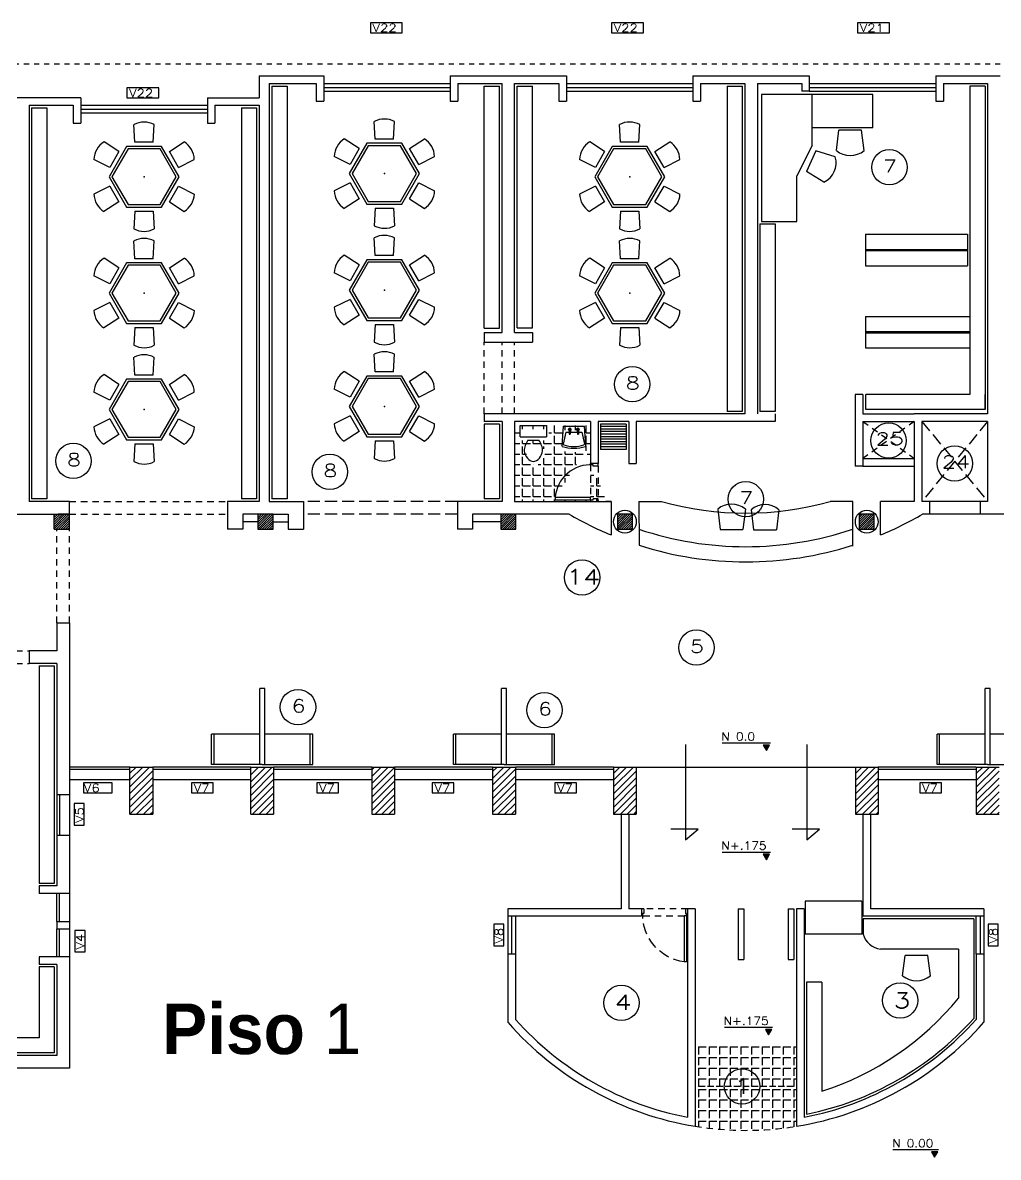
# Model space of a CAD drawing. Extents: x 672 to 748.9, y 170.5 to 217.8.
# Drawn here: x 691.95 to 711.24, y 170.46 to 192.89 of the extents above; entities that cross this region are included whole.
import ezdxf

# ---------------------------------------------------------------- set-up
doc = ezdxf.new("R2010")
doc.units = 0
doc.header["$LTSCALE"] = 0.02
doc.header["$MEASUREMENT"] = 0
doc.linetypes.add('ACAD_ISO02W100', pattern=[15, 12, -3])
doc.linetypes.add('HIDDEN', pattern=[9.525, 6.35, -3.175])
doc.layers.get('DEFPOINTS').update_dxf_attribs({"linetype": 'CONTINUOUS'})
for name, color, linetype in [('ACHURADO', 1, 'CONTINUOUS'), ('BAÑOS', 7, 'CONTINUOUS'), ('COLUMNAS', 5, 'CONTINUOUS'), ('LETRA', 21, 'CONTINUOUS'), ('LETRAVENTANA', 40, 'CONTINUOUS'), ('MUEBLES', 7, 'CONTINUOUS'), ('MUROBAJO', 4, 'CONTINUOUS'), ('MUROS', 5, 'CONTINUOUS'), ('PISO', 1, 'CONTINUOUS'), ('PROYECCIONES', 253, 'HIDDEN'), ('PUERTAS', 40, 'CONTINUOUS'), ('VENTANAS', 40, 'CONTINUOUS')]:
    doc.layers.add(name, color=color, linetype=linetype)
doc.styles.add('ROMANS', font='romans.shx', dxfattribs={"width": 0.8})
doc.styles.add('ROTULO', font='')
doc.styles.get("Standard").update_dxf_attribs({"font": 'romans.shx', "width": 1.3})
doc.styles.get('ROTULO').set_extended_font_data('Arial Rounded MT Bold', bold=True)
pattern_1 = [(45, (49.72835, -145.42594), (-0.067351921, 0.067351921), [])]

# ---------------------------------------------------------------- blocks, each defined once
blk = doc.blocks.new('MESAEXAGONA6')
at = {"layer": 'MUEBLES', "linetype": 'Continuous'}
for p, q in [((-0.18, 0.68), (-0.2, 1.031)), ((0.18, 0.68), (0.2, 1.03)), ((-0.499, 0.496), (-0.792, 0.688)), ((0.18, 0.68), (-0.18, 0.68)), ((0.499, 0.496), (0.793, 0.689)), ((-0.346, 0.6), (-0.693, 0)), ((-0.499, 0.496), (-0.679, 0.184)), ((-0.318, 0.55), (-0.635, 0)), ((0.346, 0.6), (-0.346, 0.6)), ((0.318, 0.55), (-0.318, 0.55)), ((0.635, 0), (0.318, 0.55)), ((0.693, 0), (0.346, 0.6)), ((0.679, 0.184), (0.499, 0.496)), ((-0.679, 0.184), (-0.993, 0.342)), ((0.679, 0.184), (0.992, 0.342)), ((-0.693, 0), (-0.346, -0.6)), ((-0.635, 0), (-0.318, -0.55)), ((0.318, -0.55), (0.635, 0)), ((0.346, -0.6), (0.693, 0)), ((-0.679, -0.184), (-0.992, -0.342)), ((-0.679, -0.184), (-0.499, -0.496)), ((-0.635, 0), (-0.635, 0)), ((-0.635, 0), (-0.635, 0)), ((0.499, -0.496), (0.679, -0.184)), ((0.679, -0.184), (0.993, -0.342)), ((-0.499, -0.496), (-0.793, -0.689)), ((-0.346, -0.6), (0.346, -0.6)), ((-0.318, -0.55), (0.318, -0.55)), ((0.499, -0.496), (0.792, -0.688)), ((-0.18, -0.68), (-0.2, -1.03)), ((-0.18, -0.68), (0.18, -0.68)), ((0.18, -0.68), (0.2, -1.031))]:
    blk.add_line(p, q, dxfattribs=at)
for centre, start, end in [((-0.001, 0.649), 62.1214, 117.4408), ((-0.563, 0.323), 122.1214, 177.4408), ((0.561, 0.326), 2.1214, 57.4408), ((-0.561, -0.326), 182.1214, 237.4408), ((0.563, -0.323), 302.1214, 357.4408), ((0.001, -0.649), 242.1214, 297.4408)]:
    blk.add_arc(centre, 0.431, start, end, dxfattribs=at)
blk.add_point((0, 0), dxfattribs=at)
blk.add_point((0, 0), dxfattribs=at)
blk = doc.blocks.new('COLUMNAS')
at = {"layer": 'PISO', "linetype": 'Continuous'}
h = blk.add_hatch(dxfattribs=at)
h.set_pattern_fill('ANSI31', color=256, scale=0.01, style=0)
h.set_pattern_definition([(45, (-716.248884, -77.537), (-0.0224506403, 0.0224506403), [])])
h.paths.add_polyline_path([(-0.15, -0.3), (0.15, -0.3), (0.15, 0), (-0.15, 0)])
at = {"layer": 'COLUMNAS', "linetype": 'Continuous'}
for p, q in [((-0.15, 0), (-0.15, -0.3)), ((0.15, 0), (-0.15, 0)), ((0.15, -0.3), (0.15, 0)), ((-0.15, -0.3), (0.15, -0.3))]:
    blk.add_line(p, q, dxfattribs=at)
blk = doc.blocks.new('SILLA')
at = {"layer": 'MUEBLES', "linetype": 'Continuous'}
for p, q in [((-0.275, 0.4), (-0.225, 0)), ((0.275, 0.4), (0.225, 0)), ((-0.225, 0), (0.225, 0))]:
    blk.add_line(p, q, dxfattribs=at)
blk.add_arc((0, 0.071875), 0.428125, 50.033787, 129.966213, dxfattribs=at)
blk = doc.blocks.new('SERVIDORESCONSULTA')
at = {"layer": 'MUEBLES', "linetype": 'Continuous'}
for p, q in [((-0.05, 0.6), (-0.05, 1.5)), ((-0.05, 0), (-0.05, 1.5)), ((0.05, 1.5), (-0.05, 1.5)), ((0.05, 0), (0.05, 1.5)), ((-1, 0), (-1, 0.6)), ((-0.05, 0.6), (-1, 0.6)), ((-0.95, 0), (-0.95, 0.6)), ((1, 0.6), (0.05, 0.6)), ((0.95, 0), (0.95, 0.6)), ((1, 0), (1, 0.6)), ((0, 0), (-1, 0)), ((0, 0), (1, 0))]:
    blk.add_line(p, q, dxfattribs=at)
blk = doc.blocks.new('PUERTA3')
at = {"layer": 'PUERTAS', "color": 4}
for p, q in [((-0.075, 0.15), (-0.075, 1.15)), ((-0.025, 1.15), (-0.075, 1.15)), ((-0.025, 0.15), (-0.025, 1.15)), ((-0.025, 0.15), (-0.075, 0.15))]:
    blk.add_line(p, q, dxfattribs=at)
at = {"layer": 'PUERTAS', "color": 7}
for p, q in [((-1, 0), (-1, 0.15)), ((-0.975, 0.15), (-1, 0.15)), ((-0.975, 0.1), (-0.975, 0.15)), ((-0.95, 0.1), (-0.975, 0.1)), ((-0.95, 0), (-0.95, 0.1)), ((-0.05, 0), (-0.05, 0.1)), ((-0.025, 0.1), (-0.05, 0.1))]:
    blk.add_line(p, q, dxfattribs=at)
at = {"layer": 'PUERTAS', "color": 7, "linetype": 'ACAD_ISO02W100'}
for p, q in [((0, 0), (-0.05, 0)), ((0, 0), (0, 0.15)), ((-0.95, 0), (-1, 0))]:
    blk.add_line(p, q, dxfattribs=at)
at = {"layer": 'PUERTAS', "color": 7, "linetype": 'Continuous'}
for p, q in [((0, 0.15), (-0.025, 0.15)), ((-0.025, 0.15), (-0.025, 0.1))]:
    blk.add_line(p, q, dxfattribs=at)
at = {"layer": 'PUERTAS', "color": 1, "linetype": 'ACAD_ISO02W100'}
blk.add_arc((0.075, 0.111), 1.05, 98.2102, 180.5872, dxfattribs=at)
blk = doc.blocks.new('SANITARIO')
at = {"layer": 'BAÑOS'}
for p, q in [((-0.257, -0.22), (-0.257, 0)), ((-0.257, 0), (0.263, 0)), ((0.263, 0), (0.263, -0.22)), ((-0.257, -0.22), (0.263, -0.22)), ((-0.107, -0.29), (0.113, -0.29))]:
    blk.add_line(p, q, dxfattribs=at)
blk.add_spline([(-0.107, -0.29), (-0.177, -0.5), (0.003, -0.71), (0.183, -0.5), (0.113, -0.29)], degree=3, dxfattribs=at)

msp = doc.modelspace()

# ---------------------------------------------------------------- hatches: boundary and pattern name
at = {"layer": 'ACHURADO', "linetype": 'Continuous'}
h = msp.add_hatch(dxfattribs=at)
h.set_pattern_fill('ANGLE', color=256, scale=0.03, style=0)
h.set_pattern_definition([(0, (-57.36378, 114.79044), (0, 0.20955), [0.1524, -0.05715]), (90, (-57.36378, 114.79044), (-0.20955, 1e-17), [0.1524, -0.05715])])
edge = h.paths.add_edge_path(flags=16)
edge.add_spline(control_points=[(701.984, 184.5602), (701.9448, 184.4938), (701.8566, 184.3445), (702.094, 184.0267), (702.3314, 184.3445), (702.2432, 184.4938), (702.204, 184.5602)], knot_values=[0, 0, 0, 0, 0.2213594, 0.4979458, 0.7745321, 0.9958915, 0.9958915, 0.9958915, 0.9958915], degree=3, periodic=0)
edge.add_line((702.204, 184.5602), (701.984, 184.5602))
h.paths.add_polyline_path([(701.834, 184.6302), (702.354, 184.6302), (702.354, 184.8502), (701.834, 184.8502)], flags=16)
h.paths.add_polyline_path([(701.834, 184.6302), (702.354, 184.6302), (702.354, 184.8502), (701.834, 184.8502)], flags=0)
h.paths.add_polyline_path([(701.834, 184.6302), (702.354, 184.6302), (702.354, 184.8502), (701.834, 184.8502)], flags=0)
h.paths.add_polyline_path([(701.834, 184.6302), (702.354, 184.6302), (702.354, 184.8502), (701.834, 184.8502)], flags=0)
h.paths.add_polyline_path([(701.834, 184.6302), (702.354, 184.6302), (702.354, 184.8502), (701.834, 184.8502)], flags=0)
h.paths.add_polyline_path([(701.834, 184.6302), (702.354, 184.6302), (702.354, 184.8502), (701.834, 184.8502)], flags=0)
h.paths.add_polyline_path([(701.834, 184.6302), (702.354, 184.6302), (702.354, 184.8502), (701.834, 184.8502)], flags=0)
h.paths.add_polyline_path([(701.834, 184.6302), (702.354, 184.6302), (702.354, 184.8502), (701.834, 184.8502)], flags=0)
h.paths.add_polyline_path([(701.834, 184.6302), (702.354, 184.6302), (702.354, 184.8502), (701.834, 184.8502)], flags=0)
h.paths.add_polyline_path([(701.834, 184.6302), (702.354, 184.6302), (702.354, 184.8502), (701.834, 184.8502)], flags=0)
h.paths.add_polyline_path([(701.834, 184.6302), (702.354, 184.6302), (702.354, 184.8502), (701.834, 184.8502)], flags=0)
edge = h.paths.add_edge_path()
edge.add_line((703.178, 184.9241), (701.678, 184.9241))
edge.add_line((703.178, 184.9241), (703.178, 184.1741))
edge.add_line((703.0868, 184.4416), (703.0576, 184.8313))
edge.add_line((702.6376, 184.8313), (703.0576, 184.8313))
edge.add_line((702.6376, 184.8313), (702.6084, 184.4416))
edge.add_arc((702.8476, 185.2367), 0.8404, 254.10264, 285.89736)
edge.add_line((701.678, 184.9241), (701.678, 183.4241))
edge.add_line((701.678, 183.4241), (703.518, 183.4241))
edge.add_line((703.178, 184.1491), (703.178, 183.4991))
edge.add_line((703.178, 183.4241), (703.178, 183.4991))
edge.add_line((703.178, 184.1491), (703.178, 184.1741))
edge.add_line((703.178, 183.4991), (702.4797, 183.4991))
edge.add_line((703.228, 183.4491), (702.4797, 183.4491))
edge.add_line((702.4797, 183.4991), (702.4797, 183.4491))
at = {"layer": 'ACHURADO'}
h = msp.add_hatch(dxfattribs=at)
h.set_pattern_fill('ANSI31', color=256, scale=0.01, style=0)
h.set_pattern_definition([(45, (-23.520933, 105.637083), (-0.0224506403, 0.0224506403), [])])
h.paths.add_polyline_path([(692.878, 183.1741), (692.578, 183.1741), (692.578, 182.8741), (692.878, 182.8741)])
h = msp.add_hatch(dxfattribs=at)
h.set_pattern_fill('ANSI31', color=256, scale=0.01, style=0)
h.set_pattern_definition([(45, (-14.695933, 105.637083), (-0.0224506403, 0.0224506403), [])])
h.paths.add_polyline_path([(701.403, 182.8741), (701.703, 182.8741), (701.703, 183.1741), (701.403, 183.1741)])
h = msp.add_hatch(dxfattribs=at)
h.set_pattern_fill('ANSI31', color=256, scale=0.01, style=0)
h.set_pattern_definition([(45, (-12.390933, 105.637083), (-0.0224506403, 0.0224506403), [])])
h.paths.add_polyline_path([(703.708, 182.8741), (704.008, 182.8741), (704.008, 183.1741), (703.708, 183.1741)])
h = msp.add_hatch(dxfattribs=at)
h.set_pattern_fill('ANSI31', color=256, scale=0.01, style=0)
h.set_pattern_definition([(45, (-7.610933, 105.637083), (-0.0224506403, 0.0224506403), [])])
h.paths.add_polyline_path([(708.488, 182.8741), (708.788, 182.8741), (708.788, 183.1741), (708.488, 183.1741)])
h = msp.add_hatch(dxfattribs=at)
h.set_pattern_fill('ANSI31', color=256, scale=0.03, angle=540, style=0)
h.set_pattern_definition(pattern_1)
h.paths.add_polyline_path([(694.298, 178.1741), (694.073, 178.1741), (694.073, 177.2441), (694.298, 177.2441)])
h.paths.add_polyline_path([(694.298, 177.2441), (694.523, 177.2441), (694.523, 178.1741), (694.298, 178.1741)])
h = msp.add_hatch(dxfattribs=at)
h.set_pattern_fill('ANSI31', color=256, scale=0.03, angle=540, style=0)
h.set_pattern_definition(pattern_1)
h.paths.add_polyline_path([(696.463, 177.2441), (696.688, 177.2441), (696.688, 178.1741), (696.463, 178.1741)])
h.paths.add_polyline_path([(696.913, 178.1741), (696.688, 178.1741), (696.688, 177.2441), (696.913, 177.2441)])
h.paths.add_polyline_path([(699.078, 178.1741), (698.853, 178.1741), (698.853, 177.2441), (699.078, 177.2441)])
h.paths.add_polyline_path([(699.078, 177.2441), (699.303, 177.2441), (699.303, 178.1741), (699.078, 178.1741)])
h.paths.add_polyline_path([(701.468, 178.1741), (701.243, 178.1741), (701.243, 177.2441), (701.468, 177.2441)])
h.paths.add_polyline_path([(701.468, 177.2441), (701.693, 177.2441), (701.693, 178.1741), (701.468, 178.1741)])
h.paths.add_polyline_path([(703.633, 177.2441), (703.858, 177.2441), (703.858, 178.1741), (703.633, 178.1741)])
h.paths.add_polyline_path([(703.858, 177.2441), (704.083, 177.2441), (704.083, 178.1741), (703.858, 178.1741)])
h = msp.add_hatch(dxfattribs=at)
h.set_pattern_fill('ANSI31', color=256, scale=0.03, angle=540, style=0)
h.set_pattern_definition([(45, (44.94835, -145.42594), (-0.067351921, 0.067351921), [])])
h.paths.add_polyline_path([(708.638, 178.1741), (708.413, 178.1741), (708.413, 177.2441), (708.638, 177.2441)])
h.paths.add_polyline_path([(708.863, 178.1741), (708.638, 178.1741), (708.638, 177.2441), (708.863, 177.2441)])
h = msp.add_hatch(dxfattribs=at)
h.set_pattern_fill('ANSI31', color=256, scale=0.03, angle=540, style=0)
h.set_pattern_definition([(45, (47.33835, -145.42594), (-0.067351921, 0.067351921), [])])
h.paths.add_polyline_path([(711.028, 178.1741), (710.803, 178.1741), (710.803, 177.2441), (711.028, 177.2441)])
h.paths.add_polyline_path([(711.253, 178.1741), (711.028, 178.1741), (711.028, 177.2441), (711.253, 177.2441)])
at = {"layer": 'ACHURADO', "ltscale": 0.02}
h = msp.add_hatch(dxfattribs=at)
h.set_pattern_fill('ANGLE', color=256, scale=0.03, angle=270, style=0)
h.set_pattern_definition([(270, (-116.12461, 7.30745), (0.20955, -4e-17), [0.1524, -0.05715]), (0, (-116.12461, 7.30745), (5e-17, 0.20955), [0.1524, -0.05715])])
h.paths.add_polyline_path([(705.248, 171.8677), (705.248, 171.0746, 0.0805187), (707.248, 171.0746), (707.248, 171.8677)])
h.paths.add_polyline_path([(707.248, 171.8677), (707.248, 172.6452), (705.248, 172.6452), (705.248, 171.8677)])
at = {"layer": 'PISO', "ltscale": 0.02}
for points in [[(706.7173, 178.61), (706.5912, 178.61), (706.6543, 178.5008)], [(706.7173, 176.453), (706.5912, 176.453), (706.6543, 176.3438)], [(706.7603, 172.9892), (706.6343, 172.9892), (706.6973, 172.88)], [(709.9169, 170.5704), (709.9799, 170.4612), (710.043, 170.5704)]]:
    msp.add_hatch(color=256, dxfattribs=at).paths.add_polyline_path(points)

# ---------------------------------------------------------------- linework, layer by layer
at = {"layer": 'BAÑOS'}
for p, q in [((702.6376, 184.9113), (702.6084, 184.5216)), ((702.6376, 184.9113), (703.0576, 184.9113)), ((702.6876, 184.7913), (702.6396, 184.5562)), ((702.6876, 184.7913), (702.7551, 184.7913)), ((702.7426, 184.8513), (702.7926, 184.8513)), ((702.7526, 184.8313), (702.7576, 184.7513)), ((702.7826, 184.8313), (702.7776, 184.7513)), ((702.7801, 184.7913), (702.9151, 184.7913)), ((702.9026, 184.8513), (702.9526, 184.8513)), ((702.9126, 184.8313), (702.9176, 184.7513)), ((702.9426, 184.8313), (702.9376, 184.7513)), ((702.9401, 184.7913), (703.0076, 184.7913)), ((703.0076, 184.7913), (703.0556, 184.5562)), ((703.0868, 184.5216), (703.0576, 184.9113)), ((702.7576, 184.7513), (702.7776, 184.7513)), ((702.9176, 184.7513), (702.9376, 184.7513)), ((702.6174, 184.5085), (702.6084, 184.5216)), ((702.6396, 184.5562), (702.6471, 184.5432)), ((703.0556, 184.5562), (703.048, 184.5432)), ((703.0868, 184.5216), (703.0778, 184.5085))]:
    msp.add_line(p, q, dxfattribs=at)
for centre in [(702.7676, 184.8513), (702.9276, 184.8513)]:
    msp.add_circle(centre, 0.025, dxfattribs=at)
for centre, radius, start, end in [((702.8476, 185.3167), 0.8404, 254.10264, 285.89736), ((702.8476, 185.1588), 0.6475, 251.96678, 288.03322)]:
    msp.add_arc(centre, radius, start, end, dxfattribs=at)
at = {"layer": 'DEFPOINTS', "color": 0, "linetype": 'ByBlock'}
for p in [(708.4125, 183.3408), (708.8625, 182.6605), (692.878, 176.2491), (692.878, 172.2241)]:
    msp.add_point(p, dxfattribs=at)
at = {"layer": 'LETRA', "color": 4, "linetype": 'Continuous'}
for centre in [(709.0861, 190.0295), (704.003, 185.7408), (709.0702, 184.6275), (692.9558, 184.2253), (698.0249, 184.0091), (710.378, 184.1741), (706.2468, 183.4689), (703.0109, 181.9209), (705.2712, 180.5361), (697.3955, 179.3583), (702.2666, 179.3004), (706.1728, 171.862)]:
    msp.add_circle(centre, 0.35, dxfattribs=at)
at = {"layer": 'LETRA', "color": 4}
for centre in [(703.7886, 173.5131), (709.2981, 173.5622)]:
    msp.add_circle(centre, 0.35, dxfattribs=at)
at = {"layer": 'LETRAVENTANA'}
for points in [[(698.8253, 192.6883), (699.4561, 192.6883), (699.4561, 192.8868), (698.8253, 192.8868)], [(703.5928, 192.6883), (704.2236, 192.6883), (704.2236, 192.8868), (703.5928, 192.8868)], [(708.4582, 192.6883), (709.089, 192.6883), (709.089, 192.8868), (708.4582, 192.8868)], [(694.0132, 191.4018), (694.6439, 191.4018), (694.6439, 191.6003), (694.0132, 191.6003)], [(693.1536, 177.6663), (693.7229, 177.6663), (693.7229, 177.8649), (693.1536, 177.8649)], [(695.2901, 177.6663), (695.7165, 177.6663), (695.7165, 177.8649), (695.2901, 177.8649)], [(697.7679, 177.6663), (698.1943, 177.6663), (698.1943, 177.8649), (697.7679, 177.8649)], [(700.0489, 177.6663), (700.4753, 177.6663), (700.4753, 177.8649), (700.0489, 177.8649)], [(702.473, 177.6663), (702.8994, 177.6663), (702.8994, 177.8649), (702.473, 177.8649)], [(709.6869, 177.6663), (710.1133, 177.6663), (710.1133, 177.8649), (709.6869, 177.8649)], [(693.1703, 177.0255), (693.1703, 177.452), (692.9718, 177.452), (692.9718, 177.0255)], [(693.185, 174.5207), (693.185, 174.9472), (692.9865, 174.9472), (692.9865, 174.5207)], [(701.463, 174.6418), (701.463, 175.0682), (701.2644, 175.0682), (701.2644, 174.6418)], [(711.2356, 174.6418), (711.2356, 175.0682), (711.037, 175.0682), (711.037, 174.6418)]]:
    msp.add_lwpolyline(points, close=True, dxfattribs=at)
at = {"layer": 'MUEBLES'}
for p, q in [((696.878, 191.6341), (696.878, 183.4741)), ((696.878, 191.6341), (697.178, 191.6341)), ((697.178, 191.6341), (697.178, 183.4741)), ((701.078, 186.8486), (701.078, 191.6341)), ((701.378, 186.8486), (701.378, 191.6341)), ((701.728, 186.8561), (701.728, 191.6341)), ((701.728, 191.6341), (702.028, 191.6341)), ((702.028, 186.8561), (702.028, 191.6341)), ((705.878, 191.6341), (705.878, 185.2041)), ((705.878, 191.6341), (706.178, 191.6341)), ((706.178, 191.6341), (706.178, 185.2041)), ((710.978, 191.6341), (710.678, 191.6341)), ((710.678, 191.6341), (710.678, 186.419)), ((710.978, 191.6341), (710.978, 186.419)), ((692.128, 191.2041), (692.128, 183.4741)), ((692.128, 191.2041), (692.428, 191.2041)), ((692.428, 191.2041), (692.428, 183.4741)), ((696.278, 191.2041), (696.278, 183.4741)), ((696.278, 191.2041), (696.578, 191.2041)), ((696.578, 191.2041), (696.578, 183.4741)), ((706.528, 188.91), (706.528, 185.2041)), ((706.828, 188.91), (706.828, 185.2041)), ((708.6125, 188.7051), (710.628, 188.7051)), ((710.628, 188.7051), (710.628, 188.0813)), ((708.6125, 188.4051), (710.628, 188.4051)), ((708.6125, 188.3813), (710.628, 188.3813)), ((710.678, 188.5241), (710.678, 188.5186)), ((708.6125, 188.0813), (710.628, 188.0813)), ((708.6125, 187.0813), (710.678, 187.0813)), ((710.678, 187.0813), (710.678, 186.7813)), ((708.6125, 186.7813), (710.678, 186.7813)), ((708.6125, 186.7574), (710.678, 186.7574)), ((710.678, 186.7574), (710.678, 186.4574)), ((708.6125, 186.4574), (710.678, 186.4574)), ((710.678, 186.419), (710.678, 185.5408)), ((710.978, 186.419), (710.978, 185.2408)), ((710.678, 185.5408), (708.6185, 185.5408)), ((710.978, 185.2408), (710.978, 185.5408)), ((710.978, 185.2408), (708.6185, 185.2408)), ((706.178, 185.2041), (705.878, 185.2041)), ((706.828, 185.2041), (706.528, 185.2041)), ((701.078, 184.9541), (701.078, 183.4741)), ((701.378, 184.9541), (701.078, 184.9541)), ((701.378, 184.9541), (701.378, 183.4741)), ((703.378, 184.9541), (703.378, 184.4541)), ((703.883, 184.9541), (703.378, 184.9541)), ((703.883, 184.9541), (703.378, 184.9541)), ((703.883, 184.9041), (703.378, 184.9041)), ((703.883, 184.8541), (703.378, 184.8541)), ((703.883, 184.8041), (703.378, 184.8041)), ((703.883, 184.9541), (703.883, 184.4541)), ((703.883, 184.7541), (703.378, 184.7541)), ((703.883, 184.7041), (703.378, 184.7041)), ((703.883, 184.6541), (703.378, 184.6541)), ((703.883, 184.6041), (703.378, 184.6041)), ((703.883, 184.5541), (703.378, 184.5541)), ((703.883, 184.5041), (703.378, 184.5041)), ((703.883, 184.4541), (703.378, 184.4541)), ((692.428, 183.4741), (692.128, 183.4741)), ((692.278, 180.1741), (692.278, 175.8741)), ((692.578, 180.1741), (692.578, 175.8741)), ((692.578, 175.8741), (692.278, 175.8741)), ((706.0976, 175.3741), (706.0976, 174.3741)), ((706.2076, 175.3741), (706.2076, 174.3741)), ((707.0876, 175.3741), (707.0876, 174.3741)), ((707.1976, 175.3741), (707.1976, 174.3741)), ((710.753, 175.1741), (708.5669, 175.1741)), ((710.753, 175.1741), (710.753, 173.2058)), ((710.453, 174.5741), (708.913, 174.5741)), ((710.453, 174.5741), (710.453, 173.6088)), ((692.578, 174.2241), (692.278, 174.2241)), ((692.278, 174.2241), (692.278, 172.8241)), ((692.578, 174.2241), (692.578, 172.8241)), ((707.448, 173.9241), (707.448, 171.3143)), ((707.748, 173.9241), (707.448, 173.9241)), ((707.748, 173.9241), (707.748, 171.7669)), ((692.278, 172.8241), (687.828, 172.8241)), ((692.578, 172.8241), (692.578, 172.5241)), ((692.578, 172.5241), (687.828, 172.5241))]:
    msp.add_line(p, q, dxfattribs=at)
at = {"layer": 'MUEBLES', "linetype": 'Continuous'}
for p, q in [((701.078, 191.6341), (701.378, 191.6341)), ((706.5571, 191.47), (706.5571, 188.96)), ((708.7571, 191.47), (706.5571, 191.47)), ((707.5571, 190.46), (707.5571, 191.47)), ((708.7571, 190.81), (708.7571, 191.47)), ((708.7571, 190.81), (707.5571, 190.81)), ((707.5571, 190.46), (707.2571, 189.86)), ((707.2571, 188.96), (707.2571, 189.86)), ((706.528, 188.91), (706.828, 188.91)), ((706.5571, 188.96), (707.2571, 188.96)), ((708.6125, 188.7051), (708.6125, 188.0813)), ((708.6125, 187.0813), (708.6125, 186.4574)), ((701.078, 186.8486), (701.378, 186.8486)), ((701.728, 186.8561), (702.028, 186.8561)), ((708.6185, 185.2408), (708.6185, 185.5408)), ((696.578, 183.4741), (696.278, 183.4741)), ((697.178, 183.4741), (696.878, 183.4741)), ((701.378, 183.4741), (701.078, 183.4741)), ((704.133, 183.4241), (704.1365, 182.559)), ((704.133, 183.4241), (704.583, 183.4241)), ((708.363, 183.4241), (707.9125, 183.4241)), ((708.363, 182.5434), (708.363, 183.4241)), ((696.603, 183.0241), (696.303, 183.0241)), ((696.903, 183.0241), (697.203, 183.0241)), ((701.403, 183.0241), (700.8473, 183.0241)), ((696.638, 178.8241), (696.638, 179.7241)), ((696.638, 178.2241), (696.638, 179.7241)), ((696.738, 179.7241), (696.638, 179.7241)), ((696.738, 178.2241), (696.738, 179.7241)), ((696.638, 178.8241), (695.688, 178.8241)), ((695.688, 178.2241), (695.688, 178.8241)), ((695.738, 178.2241), (695.738, 178.8241)), ((697.688, 178.8241), (696.738, 178.8241)), ((697.638, 178.2241), (697.638, 178.8241)), ((697.688, 178.2241), (697.688, 178.8241)), ((696.688, 178.2241), (695.688, 178.2241)), ((696.688, 178.2241), (697.688, 178.2241)), ((706.0976, 175.3741), (706.2076, 175.3741)), ((707.0876, 175.3741), (707.1976, 175.3741)), ((708.5669, 175.1741), (708.5669, 174.8741)), ((706.0976, 174.3741), (706.2076, 174.3741)), ((707.0876, 174.3741), (707.1976, 174.3741))]:
    msp.add_line(p, q, dxfattribs=at)
at = {"layer": 'MUEBLES', "ltscale": 0.02}
msp.add_line((692.278, 180.1741), (692.578, 180.1741), dxfattribs=at)
at = {"layer": 'MUEBLES'}
for centre, radius, start, end in [((706.248, 189.3381), 6.1439, 254.27619, 285.72381), ((706.248, 189.1741), 6.6439, 251.45838, 288.56239), ((706.248, 189.1741), 6.9439, 252.29803, 287.73313), ((705.998, 177.2441), 5.75, 287.71893, 320.78533), ((706.248, 177.2441), 6.05, 281.44032, 318.12717)]:
    msp.add_arc(centre, radius, start, end, dxfattribs=at)
at = {"layer": 'MUEBLES', "linetype": 'Continuous'}
msp.add_arc((708.9662, 174.9852), 0.4145, 195.54361, 262.61831, dxfattribs=at)
at = {"layer": 'MUROBAJO', "linetype": 'Continuous'}
for p, q in [((697.903, 191.6841), (700.403, 191.6841)), ((702.703, 191.6841), (705.203, 191.6841)), ((707.503, 191.6841), (710.003, 191.6841)), ((693.103, 191.2541), (695.603, 191.2541)), ((692.878, 177.6241), (692.878, 176.8241))]:
    msp.add_line(p, q, dxfattribs=at)
at = {"layer": 'MUROBAJO'}
for p, q in [((708.5625, 184.2741), (709.578, 184.2741)), ((708.5625, 184.1241), (709.578, 184.1241)), ((694.073, 177.9241), (692.878, 177.9241)), ((696.463, 177.9241), (694.523, 177.9241)), ((698.853, 177.9241), (696.913, 177.9241)), ((701.243, 177.9241), (699.303, 177.9241)), ((703.633, 177.9241), (701.693, 177.9241)), ((710.803, 177.9241), (708.863, 177.9241)), ((692.878, 175.6741), (692.878, 175.1241)), ((692.878, 174.9741), (692.878, 174.4241))]:
    msp.add_line(p, q, dxfattribs=at)
at = {"layer": 'MUROS'}
for p, q in [((696.628, 191.8341), (696.628, 191.4041)), ((696.628, 191.8341), (697.903, 191.8341)), ((700.403, 191.8341), (702.703, 191.8341)), ((705.203, 191.8341), (707.503, 191.8341)), ((696.828, 191.6841), (697.753, 191.6841)), ((696.828, 191.6841), (696.828, 183.4241)), ((700.553, 191.6841), (701.428, 191.6841)), ((701.428, 186.7664), (701.428, 191.6841)), ((701.678, 186.7664), (701.678, 191.6841)), ((701.678, 191.6841), (702.553, 191.6841)), ((705.353, 191.6841), (706.228, 191.6841)), ((706.228, 191.6841), (706.228, 185.1541)), ((706.478, 191.6841), (706.478, 185.1541)), ((706.478, 191.6841), (707.353, 191.6841)), ((710.153, 191.6841), (711.028, 191.6841)), ((711.028, 191.6841), (711.028, 186.4574)), ((705.203, 191.3341), (705.353, 191.3341)), ((692.078, 191.2541), (692.078, 183.4241)), ((692.078, 191.2541), (692.953, 191.2541)), ((696.628, 191.2541), (696.628, 183.4241)), ((701.428, 186.5741), (701.678, 186.5741)), ((711.028, 186.4574), (711.028, 185.1574)), ((711.028, 186.4574), (711.028, 185.1574)), ((708.5625, 185.5408), (708.4125, 185.5408)), ((708.4125, 185.5408), (708.4125, 184.1241)), ((708.5625, 185.5408), (708.5625, 185.1574)), ((706.228, 185.1541), (701.078, 185.1541)), ((708.5625, 185.1574), (709.578, 185.1574)), ((711.028, 185.1574), (709.578, 185.1574)), ((701.428, 185.0041), (701.078, 185.0041)), ((701.428, 185.0041), (701.428, 183.4241)), ((701.678, 185.0041), (701.678, 183.4241)), ((703.178, 185.0041), (701.678, 185.0041)), ((703.178, 185.0041), (703.178, 184.1741)), ((703.328, 185.0041), (703.328, 184.1741)), ((703.933, 185.0041), (703.328, 185.0041)), ((703.933, 185.0041), (703.933, 184.1741)), ((704.083, 185.0041), (704.083, 184.1741)), ((706.828, 185.0041), (704.083, 185.0041)), ((708.5625, 185.0074), (709.578, 185.0074)), ((708.5625, 185.0074), (708.5625, 184.1241)), ((709.578, 185.0074), (709.578, 183.4241)), ((711.028, 185.0074), (709.728, 185.0074)), ((709.728, 185.0074), (709.728, 183.4241)), ((711.028, 185.0074), (711.028, 183.4241)), ((703.933, 184.1741), (704.083, 184.1741)), ((708.5625, 184.1241), (708.4125, 184.1241)), ((692.878, 183.4241), (692.078, 183.4241)), ((701.678, 183.4241), (703.518, 183.4241)), ((701.678, 183.4241), (703.583, 183.4241)), ((703.583, 183.4241), (703.478, 183.4241)), ((709.578, 183.4241), (708.913, 183.4241)), ((709.878, 183.4241), (709.728, 183.4241)), ((709.878, 183.4241), (709.728, 183.4241)), ((709.878, 183.4241), (709.878, 183.1651)), ((710.878, 183.4241), (710.878, 183.1741)), ((711.028, 183.4241), (710.878, 183.4241)), ((690.228, 183.1741), (692.878, 183.1741)), ((702.7525, 183.1741), (701.428, 183.1741)), ((709.878, 183.1741), (709.7434, 183.1741)), ((709.878, 183.1741), (709.7434, 183.1741)), ((713.008, 183.1741), (710.878, 183.1741)), ((711.153, 183.1741), (710.878, 183.1741)), ((692.628, 181.0241), (692.628, 180.4741)), ((692.628, 181.0241), (692.878, 181.0241)), ((692.878, 181.0241), (692.878, 177.6241)), ((692.628, 180.4741), (692.078, 180.4741)), ((692.078, 180.4741), (692.078, 180.2241)), ((692.628, 180.2241), (692.078, 180.2241)), ((692.628, 180.2241), (692.628, 177.6241)), ((694.073, 178.1741), (694.523, 178.1741)), ((696.463, 178.1741), (696.913, 178.1741)), ((698.853, 178.1741), (699.303, 178.1741)), ((701.243, 178.1741), (701.243, 177.2441)), ((701.243, 178.1741), (701.693, 178.1741)), ((701.693, 178.1741), (701.693, 177.2441)), ((703.633, 178.1741), (703.633, 177.2441)), ((703.633, 178.1741), (704.083, 178.1741)), ((704.083, 178.1741), (704.083, 177.2441)), ((708.413, 178.1741), (708.413, 177.2441)), ((708.413, 178.1741), (708.863, 178.1741)), ((708.863, 178.1741), (708.863, 177.2441)), ((710.803, 178.1741), (710.803, 177.2441)), ((710.803, 178.1741), (711.253, 178.1741)), ((694.073, 177.2441), (694.523, 177.2441)), ((696.463, 177.2441), (696.913, 177.2441)), ((698.853, 177.2441), (699.303, 177.2441)), ((701.243, 177.2441), (701.693, 177.2441)), ((703.633, 177.2441), (704.083, 177.2441)), ((703.783, 177.2441), (703.783, 175.3741)), ((703.933, 177.2441), (703.933, 175.3741)), ((708.413, 177.2441), (708.863, 177.2441)), ((708.563, 177.2441), (708.563, 175.2241)), ((708.713, 177.2441), (708.713, 175.3741)), ((710.803, 177.2441), (711.253, 177.2441)), ((692.628, 176.8241), (692.628, 175.8241)), ((692.878, 176.8241), (692.878, 175.6741)), ((692.628, 175.8241), (692.278, 175.8241)), ((692.278, 175.8241), (692.278, 175.6741)), ((692.278, 175.8241), (692.278, 175.6741)), ((692.878, 175.6741), (692.278, 175.6741)), ((701.543, 175.3741), (701.543, 175.2241)), ((703.783, 175.3741), (701.543, 175.3741)), ((704.183, 175.3741), (703.933, 175.3741)), ((705.248, 175.3741), (705.098, 175.3741)), ((705.248, 175.3741), (705.248, 171.0746)), ((707.248, 175.3741), (707.248, 174.8391)), ((707.398, 175.3741), (707.248, 175.3741)), ((710.953, 175.3741), (708.713, 175.3741)), ((710.953, 175.3741), (710.953, 175.2241)), ((704.183, 175.2241), (701.543, 175.2241)), ((705.098, 175.2368), (705.098, 171.2535)), ((710.953, 175.2241), (708.563, 175.2241)), ((692.628, 175.1241), (692.878, 175.1241)), ((692.628, 175.1241), (692.628, 174.9741)), ((692.628, 174.9741), (692.878, 174.9741)), ((692.878, 175.1241), (692.878, 174.9741)), ((707.248, 174.8391), (707.248, 171.0746)), ((707.398, 174.8391), (707.398, 171.2535)), ((701.543, 174.4741), (701.543, 173.13)), ((701.693, 174.4741), (701.693, 173.1867)), ((710.803, 174.4741), (710.803, 173.1867)), ((710.953, 174.4741), (710.803, 174.4741)), ((710.953, 174.4741), (710.953, 173.13)), ((692.878, 174.4241), (692.278, 174.4241)), ((692.628, 174.2741), (692.278, 174.2741)), ((692.628, 174.2741), (692.628, 172.4741)), ((692.878, 174.4241), (692.878, 172.2241)), ((692.628, 172.4741), (687.778, 172.4741)), ((692.878, 172.2241), (687.578, 172.2241))]:
    msp.add_line(p, q, dxfattribs=at)
at = {"layer": 'MUROS', "linetype": 'Continuous'}
for p, q in [((697.903, 191.8341), (697.903, 191.3339)), ((700.403, 191.8341), (700.403, 191.3341)), ((702.703, 191.8341), (702.703, 191.3341)), ((705.203, 191.8341), (705.203, 191.3341)), ((707.503, 191.8341), (707.503, 191.5341)), ((710.003, 191.8341), (710.003, 191.3341)), ((710.003, 191.8341), (711.278, 191.8341)), ((697.753, 191.6841), (697.753, 191.3339)), ((700.553, 191.6841), (700.553, 191.3341)), ((702.553, 191.6841), (702.553, 191.3341)), ((705.353, 191.6841), (705.353, 191.3341)), ((707.353, 191.6841), (707.353, 191.5341)), ((707.503, 191.5341), (707.353, 191.5341)), ((710.153, 191.6841), (710.153, 191.3341)), ((693.103, 191.4041), (693.103, 190.9041)), ((695.603, 191.4041), (695.603, 190.9041)), ((697.753, 191.3339), (697.903, 191.3339)), ((700.403, 191.3341), (700.553, 191.3341)), ((702.553, 191.3341), (702.703, 191.3341)), ((705.203, 191.3341), (705.353, 191.3341)), ((710.003, 191.3341), (710.153, 191.3341)), ((692.953, 191.2541), (692.953, 190.9041)), ((695.753, 191.2541), (695.753, 190.9041)), ((692.953, 190.9041), (693.103, 190.9041)), ((695.603, 190.9041), (695.753, 190.9041)), ((701.078, 186.7664), (701.428, 186.7664)), ((701.078, 186.7664), (701.078, 186.5741)), ((701.678, 186.7664), (702.028, 186.7664)), ((702.028, 186.7664), (702.028, 186.5741)), ((701.078, 186.5741), (702.028, 186.5741)), ((701.078, 185.1541), (701.078, 185.0041)), ((706.828, 185.1541), (706.828, 185.0041)), ((696.628, 183.4241), (696.003, 183.4241)), ((696.003, 183.4241), (696.003, 182.8741)), ((696.828, 183.4241), (697.503, 183.4241)), ((697.503, 183.4241), (697.503, 182.8741)), ((701.428, 183.4241), (700.5473, 183.4241)), ((700.5473, 183.4241), (700.5473, 182.8741)), ((703.583, 183.4241), (703.583, 182.7619)), ((708.913, 182.7619), (708.913, 183.4241)), ((692.878, 183.1741), (692.653, 183.1741)), ((696.603, 183.1741), (696.303, 183.1741)), ((696.303, 183.1741), (696.303, 182.8741)), ((696.903, 183.1741), (697.203, 183.1741)), ((697.203, 183.1741), (697.203, 182.8741)), ((701.428, 183.1741), (700.8473, 183.1741)), ((700.8473, 183.1741), (700.8473, 182.8741)), ((701.403, 183.1741), (701.403, 182.8741)), ((701.703, 183.1741), (701.403, 183.1741)), ((701.703, 182.8741), (701.703, 183.1741)), ((704.008, 183.1741), (703.708, 183.1741)), ((703.708, 183.1741), (703.708, 182.8741)), ((704.008, 182.8741), (704.008, 183.1741)), ((708.488, 183.1741), (708.488, 182.8741)), ((708.788, 183.1741), (708.488, 183.1741)), ((708.788, 183.1741), (708.488, 183.1741)), ((708.488, 183.1741), (708.488, 182.8741)), ((708.788, 182.8741), (708.788, 183.1741)), ((708.788, 182.8741), (708.788, 183.1741)), ((692.578, 182.8741), (692.878, 182.8741)), ((696.303, 182.8741), (696.003, 182.8741)), ((697.203, 182.8741), (697.503, 182.8741)), ((700.8473, 182.8741), (700.5473, 182.8741)), ((701.403, 182.8741), (701.703, 182.8741)), ((703.708, 182.8741), (704.008, 182.8741)), ((708.488, 182.8741), (708.788, 182.8741)), ((708.488, 182.8741), (708.788, 182.8741)), ((694.073, 177.2441), (694.073, 178.1741)), ((694.523, 178.1741), (694.523, 177.2441)), ((696.463, 177.2441), (696.463, 178.1741)), ((696.913, 178.1741), (696.913, 177.2441)), ((698.853, 178.1741), (698.853, 177.2441)), ((699.303, 178.1741), (699.303, 177.2441)), ((692.878, 177.6241), (692.628, 177.6241)), ((692.878, 176.8241), (692.628, 176.8241)), ((707.398, 175.3741), (707.398, 174.8391)), ((704.183, 175.2368), (704.183, 175.2241)), ((701.693, 174.4741), (701.543, 174.4741)), ((692.278, 174.4241), (692.278, 174.2741)), ((692.428, 174.2241), (692.428, 174.2241))]:
    msp.add_line(p, q, dxfattribs=at)
at = {"layer": 'MUROS', "ltscale": 0.02}
for p, q in [((693.103, 191.4041), (689.808, 191.4041)), ((695.603, 191.4041), (696.628, 191.4041)), ((695.753, 191.2541), (696.628, 191.2541)), ((692.878, 182.8741), (692.878, 183.4241)), ((692.578, 182.8741), (692.578, 183.1741))]:
    msp.add_line(p, q, dxfattribs=at)
at = {"layer": 'MUROS', "color": 5, "linetype": 'Continuous'}
msp.add_line((703.328, 184.1741), (703.178, 184.1741), dxfattribs=at)
at = {"layer": 'MUROS', "linetype": 'Continuous'}
for centre in [(703.858, 183.0241), (708.638, 183.0241)]:
    msp.add_circle(centre, 0.225, dxfattribs=at)
at = {"layer": 'MUROS'}
for centre, radius, start, end in [((706.248, 189.1741), 6.9439, 239.77627, 247.43135), ((706.248, 189.1741), 6.9439, 292.56865, 300.22373), ((706.248, 177.2441), 6.25, 221.16649, 260.7931), ((706.248, 177.2441), 6.1, 221.69284, 259.13331), ((706.248, 177.2441), 6.25, 279.2069, 318.83351), ((706.248, 177.2441), 6.1, 280.86669, 318.30716)]:
    msp.add_arc(centre, radius, start, end, dxfattribs=at)
at = {"layer": 'PISO', "color": 21, "linetype": 'Continuous'}
for p, q in [((705.053, 178.6208), (705.053, 176.7329)), ((707.4534, 178.6208), (707.4534, 176.7329)), ((705.3042, 176.948), (704.7658, 176.948)), ((705.053, 176.7329), (705.3042, 176.948)), ((707.7047, 176.948), (707.1663, 176.948)), ((707.4534, 176.7329), (707.7047, 176.948))]:
    msp.add_line(p, q, dxfattribs=at)
at = {"layer": 'PISO', "linetype": 'Continuous'}
msp.add_line((704.083, 178.1741), (708.413, 178.1741), dxfattribs=at)
at = {"layer": 'PISO'}
for p, q in [((705.3156, 171.8677), (705.4426, 171.8677)), ((705.4902, 171.8677), (705.6172, 171.8677)), ((705.6648, 171.8677), (705.7918, 171.8677)), ((705.8395, 171.8677), (705.9665, 171.8677)), ((706.0141, 171.8677), (706.1411, 171.8677)), ((706.1887, 171.8677), (706.248, 171.8677)), ((706.248, 171.8677), (706.3157, 171.8677)), ((706.3633, 171.8677), (706.4903, 171.8677)), ((706.538, 171.8677), (706.665, 171.8677)), ((706.7126, 171.8677), (706.8396, 171.8677)), ((706.8872, 171.8677), (707.0142, 171.8677)), ((707.0618, 171.8677), (707.1888, 171.8677))]:
    msp.add_line(p, q, dxfattribs=at)
for points in [[(705.7812, 178.6525), (706.7333, 178.6525)], [(705.7812, 176.4955), (706.7333, 176.4955)], [(705.8243, 173.0316), (706.7763, 173.0316)], [(709.1563, 170.6129), (710.0589, 170.6129)]]:
    msp.add_lwpolyline(points, dxfattribs=at)
for points in [[(706.6543, 178.5008), (706.7173, 178.61), (706.5912, 178.61)], [(706.6543, 176.3438), (706.7173, 176.453), (706.5912, 176.453)], [(706.6973, 172.88), (706.7603, 172.9892), (706.6343, 172.9892)], [(709.9799, 170.4612), (710.043, 170.5704), (709.9169, 170.5704)]]:
    msp.add_lwpolyline(points, close=True, dxfattribs=at)
at = {"layer": 'PROYECCIONES', "ltscale": 0.02}
msp.add_line((684.578, 192.0753), (711.278, 192.0753), dxfattribs=at)
at = {"layer": 'PROYECCIONES'}
for p, q in [((701.078, 185.1541), (701.078, 186.5741)), ((701.428, 185.1541), (701.428, 186.5741)), ((701.678, 185.1541), (701.678, 186.5741)), ((708.5625, 185.0074), (709.578, 184.2741)), ((709.578, 185.0074), (708.5625, 184.2741)), ((703.178, 184.1491), (703.178, 183.4991)), ((703.328, 184.1241), (703.328, 183.4241)), ((692.878, 183.4241), (696.003, 183.4241)), ((692.878, 183.1741), (696.003, 183.1741)), ((692.628, 181.0241), (692.628, 182.8741)), ((692.878, 181.0241), (692.878, 182.8741)), ((690.6851, 180.4741), (692.078, 180.4741)), ((690.6851, 180.2241), (692.078, 180.2241)), ((705.098, 175.3741), (704.183, 175.3741)), ((705.0293, 175.2241), (704.183, 175.2241))]:
    msp.add_line(p, q, dxfattribs=at)
at = {"layer": 'PROYECCIONES', "linetype": 'ACAD_ISO02W100'}
for p, q in [((711.028, 185.0074), (709.728, 183.4241)), ((709.728, 185.0074), (711.028, 183.4241)), ((700.5473, 183.4241), (697.503, 183.4241)), ((700.5473, 183.1741), (697.503, 183.1741))]:
    msp.add_line(p, q, dxfattribs=at)
at = {"layer": 'PROYECCIONES', "linetype": 'Continuous'}
for p, q in [((710.878, 183.4241), (709.878, 183.4241)), ((710.878, 183.1741), (709.878, 183.1741))]:
    msp.add_line(p, q, dxfattribs=at)
at = {"layer": 'PROYECCIONES'}
msp.add_arc((706.248, 177.2441), 6.25, 260.7931, 279.2069, dxfattribs=at)
at = {"layer": 'PUERTAS', "color": 7}
for p, q in [((703.178, 184.1491), (703.178, 184.1741)), ((703.228, 184.1491), (703.178, 184.1491)), ((703.228, 184.1241), (703.228, 184.1491)), ((703.328, 184.1241), (703.228, 184.1241)), ((703.328, 183.4741), (703.228, 183.4741)), ((703.228, 183.4491), (703.228, 183.4741))]:
    msp.add_line(p, q, dxfattribs=at)
at = {"layer": 'PUERTAS', "color": 7, "linetype": 'ACAD_ISO02W100'}
for p, q in [((703.328, 184.1241), (703.328, 184.1741)), ((703.328, 183.4241), (703.328, 183.4741))]:
    msp.add_line(p, q, dxfattribs=at)
at = {"layer": 'PUERTAS', "color": 4}
for p, q in [((703.178, 183.4991), (702.4797, 183.4991)), ((702.4797, 183.4991), (702.4797, 183.4491)), ((703.178, 183.4491), (702.4797, 183.4491)), ((703.178, 183.4491), (703.178, 183.4991))]:
    msp.add_line(p, q, dxfattribs=at)
at = {"layer": 'PUERTAS', "color": 7, "ltscale": 0.02}
msp.add_lwpolyline([(703.228, 183.4491), (703.178, 183.4491), (703.178, 183.4241)], dxfattribs=at)
at = {"layer": 'PUERTAS', "color": 1}
msp.add_arc((703.178, 183.4491), 0.7, 85.90396, 175.90396, dxfattribs=at)
at = {"layer": 'VENTANAS', "linetype": 'Continuous'}
for p, q in [((697.903, 191.6091), (700.403, 191.6091)), ((697.903, 191.5341), (700.403, 191.5341)), ((702.703, 191.6091), (705.203, 191.6091)), ((702.703, 191.5341), (705.203, 191.5341)), ((707.503, 191.6091), (710.003, 191.6091)), ((707.503, 191.5341), (710.003, 191.5341)), ((693.103, 191.1791), (695.603, 191.1791)), ((693.103, 191.1041), (695.603, 191.1041)), ((692.628, 177.6241), (692.628, 176.8241)), ((692.678, 177.6241), (692.678, 176.8241)), ((707.423, 175.5241), (707.423, 174.8741)), ((710.803, 174.4741), (710.803, 175.2241)), ((710.953, 175.2241), (710.953, 174.4741))]:
    msp.add_line(p, q, dxfattribs=at)
at = {"layer": 'VENTANAS'}
for p, q in [((694.073, 178.1741), (692.878, 178.1741)), ((694.073, 178.1241), (692.878, 178.1241)), ((696.463, 178.1741), (694.523, 178.1741)), ((696.463, 178.1241), (694.523, 178.1241)), ((698.853, 178.1741), (696.913, 178.1741)), ((698.853, 178.1241), (696.913, 178.1241)), ((701.243, 178.1741), (699.303, 178.1741)), ((701.243, 178.1241), (699.303, 178.1241)), ((703.633, 178.1741), (701.693, 178.1741)), ((703.633, 178.1241), (701.693, 178.1241)), ((710.803, 178.1741), (708.863, 178.1741)), ((710.803, 178.1241), (708.863, 178.1241)), ((692.628, 175.1241), (692.628, 175.6741)), ((692.678, 175.1241), (692.678, 175.6741)), ((708.538, 175.5241), (707.423, 175.5241)), ((708.538, 175.5241), (708.538, 174.8741)), ((701.543, 175.2241), (701.543, 174.4741)), ((701.618, 175.2241), (701.618, 174.4741)), ((701.693, 175.2241), (701.693, 174.4741)), ((710.8777, 175.228), (710.8777, 174.4741)), ((692.628, 174.4241), (692.628, 174.9741)), ((692.678, 174.4241), (692.678, 174.9741)), ((708.538, 174.8741), (707.423, 174.8741))]:
    msp.add_line(p, q, dxfattribs=at)

# ---------------------------------------------------------------- block references
at = {"layer": 'ACHURADO'}
msp.add_blockref('COLUMNAS', (696.753, 183.1741), dxfattribs=at)
at = {"layer": 'MUEBLES', "linetype": 'Continuous'}
for name, p in [('MESAEXAGONA6', (694.353, 189.8427)), ('MESAEXAGONA6', (699.103, 189.903)), ('MESAEXAGONA6', (703.953, 189.8428)), ('MESAEXAGONA6', (694.353, 187.5427)), ('MESAEXAGONA6', (699.103, 187.603)), ('MESAEXAGONA6', (703.953, 187.5428)), ('MESAEXAGONA6', (699.103, 185.303)), ('MESAEXAGONA6', (694.353, 185.2427)), ('SILLA', (705.9666, 182.8719)), ('SILLA', (706.6275, 182.8616))]:
    msp.add_blockref(name, p, dxfattribs=at)
for p, rotation in [((708.3128, 190.7616), 180), ((707.5388, 190.1481), 245.7448007620545), ((709.623, 174.4498), 180)]:
    msp.add_blockref('SILLA', p, dxfattribs=dict(at, rotation=rotation))
at = {"layer": 'MUEBLES', "ltscale": 0.02}
msp.add_blockref('SANITARIO', (702.0454, 184.9241), dxfattribs=at)
at = {"layer": 'MUROS', "linetype": 'Continuous'}
for p in [(701.468, 178.2241), (711.028, 178.2241)]:
    msp.add_blockref('SERVIDORESCONSULTA', p, dxfattribs=at)
at = {"layer": 'MUROS', "color": 5, "linetype": 'Continuous', "xscale": -0.9149999999999636, "yscale": 0.9149999999999636, "zscale": 0.9149999999999636, "rotation": 180}
msp.add_blockref('PUERTA3', (705.098, 175.3741), dxfattribs=at)

# ---------------------------------------------------------------- texts
at = {"layer": 'LETRA', "linetype": 'Continuous', "width": 0.247, "attachment_point": 1}
for s, insert, char_height in [('7', (708.9573, 190.1786), 0.25), ('8', (703.8741, 185.8898), 0.25), ('25', (708.8154, 184.7873), 0.25), ('8', (692.8269, 184.3743), 0.25), ('8', (697.896, 184.1582), 0.25), ('24', (710.1231, 184.3339), 0.25), ('7', (706.1179, 183.6179), 0.25), ('14', (702.6983, 182.0807), 0.3), ('5', (705.1423, 180.6852), 0.25), ('6', (697.2666, 179.5074), 0.25), ('6', (702.1377, 179.4495), 0.25), ('4', (703.6568, 173.6749), 0.3), ('3', (709.1692, 173.7113), 0.3), ('1', (706.0154, 172.0168), 0.3)]:
    msp.add_mtext(s, dxfattribs=dict(at, insert=insert, char_height=char_height))
at = {"layer": 'LETRA', "color": 104, "linetype": 'Continuous', "insert": (694.7077, 173.5009), "char_height": 1, "width": 4.9446, "attachment_point": 1, "style": 'ROTULO'}
msp.add_mtext('\\fCountryBlueprint|b1|i0|c2|p2;Piso \\fCountryBlueprint|b0|i0|c2|p2;1', dxfattribs=at)
at = {"layer": 'LETRAVENTANA', "ltscale": 0.02, "style": 'ROMANS', "width": 1.2}
for s, p in [('V22', (698.8688, 192.703)), ('V22', (703.6363, 192.703)), ('V21', (708.5017, 192.703)), ('V22', (694.0567, 191.4165)), ('V6', (693.1623, 177.681)), ('V7', (695.3336, 177.681)), ('V7', (697.8114, 177.681)), ('V7', (700.0924, 177.681)), ('V7', (702.5165, 177.681)), ('V7', (709.7304, 177.681))]:
    msp.add_text(s, height=0.16, dxfattribs=at).set_placement(p)
for s, p in [('V5', (693.1556, 177.069)), ('V8', (701.4483, 174.6853)), ('V8', (711.2208, 174.6853)), ('V4', (693.1703, 174.5642))]:
    msp.add_text(s, height=0.16, rotation=90, dxfattribs=at).set_placement(p)
at = {"layer": 'PISO', "style": 'ROMANS', "width": 1.1}
for s, p in [('N 0.0', (705.7661, 178.6993, -1)), ('N+.175', (705.7661, 176.5423, -1)), ('N+.175', (705.8091, 173.0784, -1)), ('N 0.00', (709.1411, 170.6597, -1))]:
    msp.add_text(s, height=0.16, rotation=359.89693, dxfattribs=at).set_placement(p)

doc.saveas('drawing.dxf')
